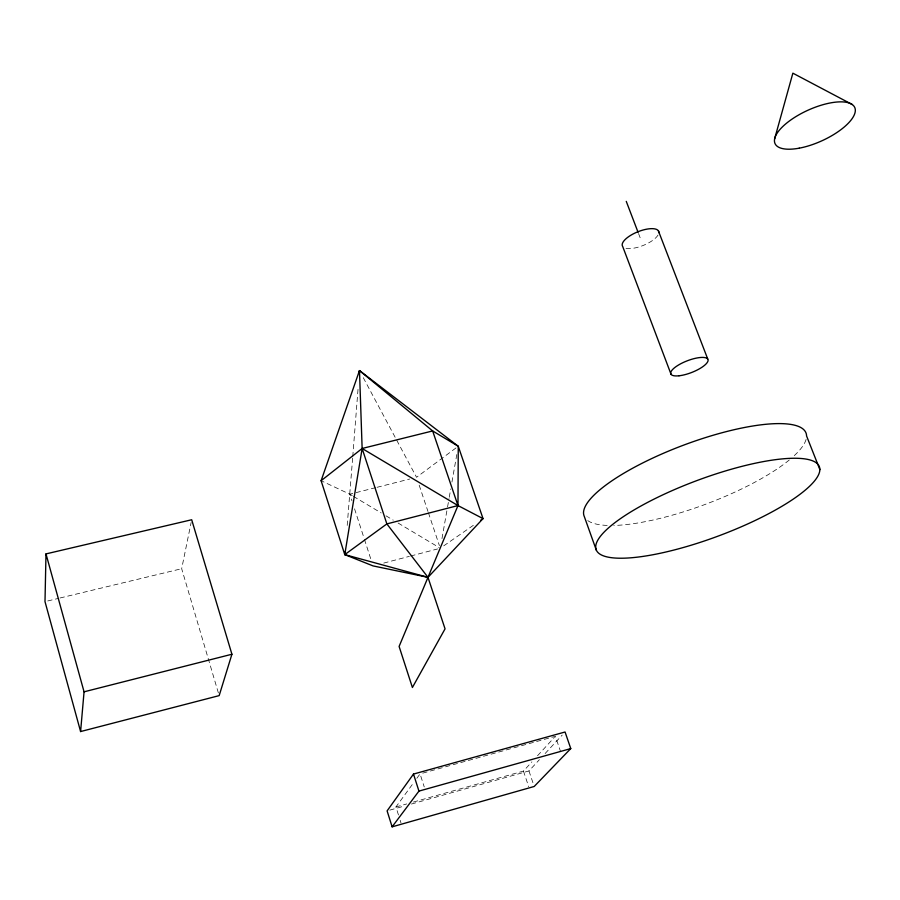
<?xml version="1.0" encoding="UTF-8"?>
<svg xmlns="http://www.w3.org/2000/svg" width="900" height="900" viewBox="0 0 900 900"><rect width="100%" height="100%" fill="white"/><g stroke="black" fill="none" stroke-linecap="round" stroke-linejoin="round"><path stroke-width="0.67" stroke-dasharray="4.5 3.38" d="M352.642 458.089L346.95 528.525M352.744 456.705L358.178 387.248M441.979 538.594L447.322 508.275M447.57 506.891L449.021 498.634M449.269 497.25L450.72 488.981M451.935 482.096L456.795 454.534M218.374 692.944L181.676 568.71L191.138 522.472M398.464 814.961L395.944 806.962L413.629 782.707M416.835 778.298L420.053 773.887L424.238 786.926M413.392 802.058L523.451 771.086L531.9 761.884M537.525 755.741L554.411 737.336M411.424 804.038L528.964 770.94L539.415 759.668M545.119 753.525L562.219 735.086M455.996 447.941L416.543 477.281L362.104 375.491M443.745 545.839L474.941 524.227M389.801 810.124L404.674 805.939M395.944 806.962L406.688 803.947M422.764 773.134L555.356 736.312L560.576 751.579M383.782 563.074L409.343 556.358M410.692 556.009L437.591 548.944M375.694 487.642L349.819 494.201L322.358 481.298M377.055 487.305L409.736 479.014M47.734 600.964L58.669 598.331M60.03 597.994L181.676 568.71M352.226 495.652L349.819 494.201L351.968 500.839M353.43 496.373L381.173 512.933M385.999 515.824L393.244 520.144M398.07 523.024L439.076 547.515M638.55 233.539L640.508 238.691M528.964 770.94L533.329 783.889M523.451 771.086L528.694 786.701M419.175 485.168L427.973 511.447M428.411 512.764L439.402 545.614M354.544 508.815L364.005 538.02M364.433 539.347L371.306 560.587M400.151 820.283L400.995 822.949M806.085 439.402A118.474 31.534 -20.5 0 1 793.327 456.502M789.289 459.979A118.474 31.534 -20.5 0 1 613.744 525.465M607.196 525.42A118.474 31.534 -20.5 0 1 587.374 520.301M658.035 235.024A19.552 7.346 -21.9 0 1 642.341 245.79A19.552 7.346 -21.9 0 1 624.42 247.804"/><path stroke-width="1.35" d="M45.99 553.905L45 601.616L80.595 731.554L219.172 695.621L231.919 654.244L191.689 519.75L45.99 553.905L84.06 691.819L80.595 731.554M359.269 373.354L359.483 370.575L458.257 446.265L483.03 518.625L427.984 577.327L373.027 565.898L344.767 554.614L321.109 480.713L359.483 370.575L432.652 430.942L458.257 446.265L457.976 505.564L399.105 646.447L412.402 687.488L445.05 628.852L427.984 577.327L386.865 523.913L362.137 448.481L359.483 370.575M344.993 551.869L344.767 554.614L427.984 577.327M774.607 138.915L792.866 73.17L852.289 104.546M413.494 774.067L387.101 810.889L392.119 826.83L534.195 786.476L570.769 748.586L565.065 732.004L413.494 774.067L418.95 791.1L392.119 826.83M321.109 480.713L362.137 448.481L432.652 430.942L457.976 505.564L483.03 518.625L480.724 520.222M418.95 791.1L570.769 748.586M84.06 691.819L231.919 654.244M819.855 469.564A119.07 29.723 -20.4 0 0 651.904 500.186A119.07 29.723 -20.4 0 0 651.544 554.996A119.07 29.723 -20.4 0 0 819.855 469.564L806.569 435.949A118.474 31.534 -20.5 0 0 688.466 443.351A118.474 31.534 -20.5 0 0 584.291 516.499L596.329 550.17M658.406 230.861L707.738 359.021M626.265 201.375L638.055 232.256M671.096 374.4L622.688 246.487A19.552 7.346 -21.9 0 1 638.674 231.458A19.552 7.346 -21.9 0 1 658.845 232.751M362.137 448.481L344.767 554.614L386.865 523.913L457.976 505.564L362.137 448.481M799.222 148.174A43.774 16.808 -24.4 0 0 855 108.146A43.774 16.808 -24.4 0 0 790.403 120.251A43.774 16.808 -24.4 0 0 799.222 148.174M679.005 375.784A19.935 6.244 -21.2 0 0 708.064 360.641A19.935 6.244 -21.2 0 0 681.075 363.577A19.935 6.244 -21.2 0 0 679.005 375.784"/></g></svg>
